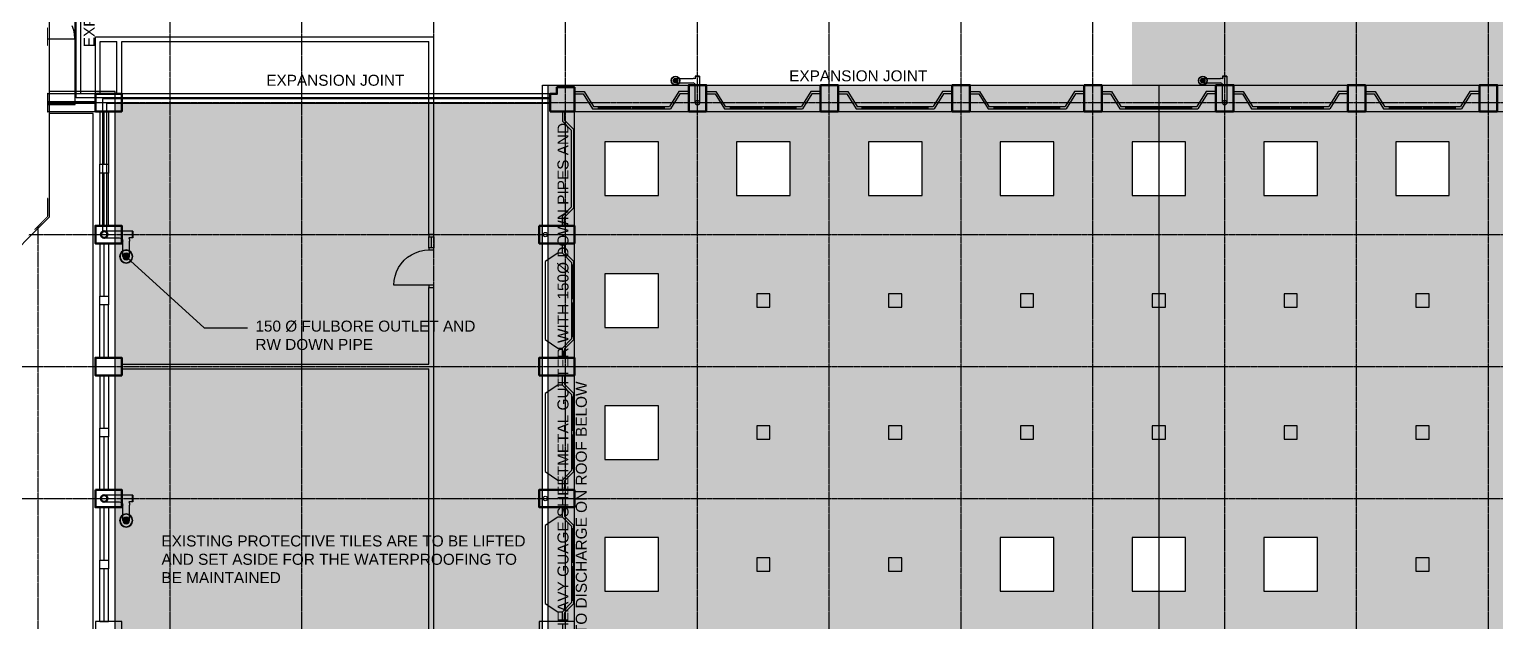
# Model space of a CAD drawing. Header units: millimetres. Extents: x -49883 to 118742, y -18440 to 67826.
# Drawn here: x -26738 to 6632, y 24976 to 38443 of the extents above; entities that cross this region are included whole.
import ezdxf

# ---------------------------------------------------------------- set-up
doc = ezdxf.new("R2010")
doc.units = ezdxf.units.MM
doc.set_wipeout_variables(frame=1)
doc.linetypes.add('PCENTRE', pattern=[50.8, 31.75, -6.35, 6.35, -6.35])
doc.linetypes.add('PCENTRE2', pattern=[28.575, 19.05, -3.175, 3.175, -3.175])
for name, color, linetype in [('Boundaries_and_building_grids', 140, 'PCENTRE2'), ('Fifth Floor - General', 1, 'Continuous'), ('Fifth Floor - Roofs', 2, 'Continuous'), ('Fifth Floor - Structural Members', 5, 'Continuous'), ('Fourth Floor - Hatch', 1, 'Continuous'), ('Fourth Floor - Roofs', 2, 'Continuous'), ('Fourth Floor - Structural Members', 5, 'Continuous'), ('Fourth Floor - Text and Leaders', 1, 'Continuous'), ('Third Floor - Curtain Walls', 1, 'Continuous'), ('Third Floor - Doors Windows and Openings', 1, 'Continuous'), ('Third Floor - Railings', 2, 'Continuous'), ('Third Floor - Structural Members', 5, 'Continuous'), ('Third Floor - Walls', 3, 'Continuous')]:
    doc.layers.add(name, color=color, linetype=linetype)
doc.styles.add('Arial1', font='arial.ttf')
doc.dimstyles.new('ISO-25', dxfattribs={"dimtxt": 2.5, "dimasz": 2.5, "dimexe": 1.25, "dimexo": 0.625, "dimtad": 1, "dimtxsty": 'Standard', "dimcen": 2.5, "dimadec": 0, "dimazin": 0, "dimtfac": 1, "dimtmove": 0, "dimatfit": 3, "dimfxl": 1, "dimarcsym": 0})
pattern_1 = [(0, (0, 0), (0, 314.325), [228.6, -85.725]), (90, (0, 0), (-314.325, 2e-14), [228.6, -85.725])]

# ---------------------------------------------------------------- blocks, each defined once
blk = doc.blocks.new('OffSetFullbore')
at = {"layer": 'Fourth Floor - Roofs', "linetype": 'Continuous'}
h = blk.add_hatch(dxfattribs=at)
h.set_pattern_fill('lines', color=256, scale=6.25, style=0)
h.set_pattern_definition([(0, (-14818.7696, 134.024), (0, 6.25), [])])
h.paths.add_polyline_path([(-550, -500, -1), (-450, -500, -1)])
at = {"layer": 'Fourth Floor - Roofs', "linetype": 'Continuous', "lineweight": -3}
for p, q in [((-600, 50), (0, 50)), ((-600, 50), (-600, -50)), ((-590, 50), (-590, -50)), ((-600, -50), (-541, -50)), ((-550, -500), (-550, -100)), ((-450, -500), (-450, -100)), ((0, -50), (-400, -50))]:
    blk.add_line(p, q, dxfattribs=at)
at = {"layer": 'Fourth Floor - Roofs', "linetype": 'Continuous'}
for radius in [100, 93.8, 50, 50]:
    blk.add_circle((-500, -500), radius, dxfattribs=at)
at = {"layer": 'Fourth Floor - Roofs', "linetype": 'Continuous', "lineweight": -3}
for centre, radius, start, end in [((0, 0), 50, 270, 90), ((-400, -100), 150, 160.5288, 180), ((-400, -100), 50, 90, 180)]:
    blk.add_arc(centre, radius, start, end, dxfattribs=at)
blk = doc.blocks.new('OffSetFullbore150')
at = {"layer": 'Fourth Floor - Roofs', "linetype": 'Continuous'}
h = blk.add_hatch(dxfattribs=at)
h.set_pattern_fill('lines', color=256, scale=9.375, style=0)
h.set_pattern_definition([(0, (-22228.1545, 201.036), (0, 9.375), [])])
h.paths.add_polyline_path([(-575, -500, -1), (-425, -500, -1)])
at = {"layer": 'Fourth Floor - Roofs', "linetype": 'Continuous', "lineweight": -3}
for p, q in [((-650, 75), (0, 75)), ((-650, 75), (-650, -75)), ((-635, 75), (-635, -75)), ((-650, -75), (-562, -75)), ((-575, -500), (-575, -150)), ((-425, -500), (-425, -150)), ((0, -75), (-350, -75))]:
    blk.add_line(p, q, dxfattribs=at)
at = {"layer": 'Fourth Floor - Roofs', "linetype": 'Continuous'}
for radius in [150, 141, 75, 75]:
    blk.add_circle((-500, -500), radius, dxfattribs=at)
at = {"layer": 'Fourth Floor - Roofs', "linetype": 'Continuous', "lineweight": -3}
for centre, radius, start, end in [((0, 0), 75, 270, 90), ((-350, -150), 225, 160.5288, 180), ((-350, -150), 75, 90, 180)]:
    blk.add_arc(centre, radius, start, end, dxfattribs=at)

msp = doc.modelspace()

# ---------------------------------------------------------------- hatches: boundary and pattern name
at = {"layer": 'Fourth Floor - Hatch', "linetype": 'Continuous'}
h = msp.add_hatch(dxfattribs=at)
h.set_pattern_fill('ANGLE', color=8, scale=45, style=0)
h.set_pattern_definition(pattern_1)
h.paths.add_polyline_path([(-1643, 43326), (19993, 43326), (19993, 36986), (12994, 36986), (12994, 37176), (-1643, 37176)])
at = {"layer": 'Fourth Floor - Hatch', "linetype": 'Continuous', "lineweight": -3}
h = msp.add_hatch(dxfattribs=at)
h.set_pattern_fill('DOTS', color=8, scale=75, angle=30, style=0)
h.paths.add_polyline_path([(-14933, 37176), (12867, 37176), (12867, 10046), (9667, 10046), (9667, 9976), (9267, 9976), (9267, 10046), (6667, 10046), (6667, 9976), (6267, 9976), (6267, 10046), (3667, 10046), (3667, 9976), (3267, 9976), (3267, 10046), (667, 10046), (667, 9976), (267, 9976), (267, 10046), (-2333, 10046), (-2333, 9976), (-2733, 9976), (-2733, 10046), (-5333, 10046), (-5333, 9976), (-5733, 9976), (-5733, 10046), (-8333, 10046), (-8333, 9976), (-8733, 9976), (-8733, 10046), (-11333, 10046), (-11333, 9976), (-11733, 9976), (-11733, 10046), (-14933, 10046)])
h.paths.add_polyline_path([(-13643, 11886), (-13643, 10666), (-12423, 10666), (-12423, 11886)])
h.paths.add_polyline_path([(-10643, 11886), (-10643, 10666), (-9423, 10666), (-9423, 11886)])
h.paths.add_polyline_path([(-7643, 11886), (-7643, 10666), (-6423, 10666), (-6423, 11886)])
h.paths.add_polyline_path([(-4643, 11886), (-4643, 10666), (-3423, 10666), (-3423, 11886)])
h.paths.add_polyline_path([(-1643, 11886), (-1643, 10666), (-423, 10666), (-423, 11886)])
h.paths.add_polyline_path([(1357, 11886), (1357, 10666), (2577, 10666), (2577, 11886)])
h.paths.add_polyline_path([(4357, 11886), (4357, 10666), (5577, 10666), (5577, 11886)])
h.paths.add_polyline_path([(7357, 11886), (7357, 10666), (8577, 10666), (8577, 11886)])
h.paths.add_polyline_path([(10357, 11886), (10357, 10666), (11577, 10666), (11577, 11886)])
h.paths.add_polyline_path([(10357, 14886), (10357, 13666), (11577, 13666), (11577, 14886)])
h.paths.add_polyline_path([(10357, 17886), (10357, 16666), (11577, 16666), (11577, 17886)])
h.paths.add_polyline_path([(10357, 20886), (10357, 19666), (11577, 19666), (11577, 20886)])
h.paths.add_polyline_path([(10357, 23886), (10357, 22666), (11577, 22666), (11577, 23886)])
h.paths.add_polyline_path([(10357, 26886), (10357, 25666), (11577, 25666), (11577, 26886)])
h.paths.add_polyline_path([(10357, 29886), (10357, 28666), (11577, 28666), (11577, 29886)])
h.paths.add_polyline_path([(10357, 32886), (10357, 31666), (11577, 31666), (11577, 32886)])
h.paths.add_polyline_path([(10357, 35886), (10357, 34666), (11577, 34666), (11577, 35886)])
h.paths.add_polyline_path([(7357, 35886), (7357, 34666), (8577, 34666), (8577, 35886)])
h.paths.add_polyline_path([(4357, 35886), (4357, 34666), (5577, 34666), (5577, 35886)])
h.paths.add_polyline_path([(1357, 35886), (1357, 34666), (2577, 34666), (2577, 35886)])
h.paths.add_polyline_path([(-1643, 35886), (-1643, 34666), (-423, 34666), (-423, 35886)])
h.paths.add_polyline_path([(-4643, 35886), (-4643, 34666), (-3423, 34666), (-3423, 35886)])
h.paths.add_polyline_path([(-7643, 35886), (-7643, 34666), (-6423, 34666), (-6423, 35886)])
h.paths.add_polyline_path([(-10643, 35886), (-10643, 34666), (-9423, 34666), (-9423, 35886)])
h.paths.add_polyline_path([(-13643, 35886), (-13643, 34666), (-12423, 34666), (-12423, 35886)])
h.paths.add_polyline_path([(-13643, 32886), (-13643, 31666), (-12423, 31666), (-12423, 32886)])
h.paths.add_polyline_path([(-13643, 29886), (-13643, 28666), (-12423, 28666), (-12423, 29886)])
h.paths.add_polyline_path([(-13643, 26886), (-13643, 25666), (-12423, 25666), (-12423, 26886)])
h.paths.add_polyline_path([(-13643, 23886), (-13643, 22666), (-12423, 22666), (-12423, 23886)])
h.paths.add_polyline_path([(-13643, 20886), (-13643, 19666), (-12423, 19666), (-12423, 20886)])
h.paths.add_polyline_path([(-13643, 17886), (-13643, 16666), (-12423, 16666), (-12423, 17886)])
h.paths.add_polyline_path([(-13643, 14886), (-13643, 13666), (-12423, 13666), (-12423, 14886)])
h.paths.add_polyline_path([(-4643, 26886), (-4643, 25666), (-3423, 25666), (-3423, 26886)])
h.paths.add_polyline_path([(-1643, 26886), (-1643, 25666), (-423, 25666), (-423, 26886)])
h.paths.add_polyline_path([(1357, 26886), (1357, 25666), (2577, 25666), (2577, 26886)])
h.paths.add_polyline_path([(-4643, 23886), (-4643, 22666), (-3423, 22666), (-3423, 23886)])
h.paths.add_polyline_path([(-1643, 23886), (-1643, 22666), (-423, 22666), (-423, 23886)])
h.paths.add_polyline_path([(1357, 23886), (1357, 22666), (2577, 22666), (2577, 23886)])
h.paths.add_polyline_path([(-4643, 20886), (-4643, 19666), (-3423, 19666), (-3423, 20886)])
h.paths.add_polyline_path([(-1643, 20886), (-1643, 19666), (-423, 19666), (-423, 20886)])
h.paths.add_polyline_path([(1357, 20886), (1357, 19666), (2577, 19666), (2577, 20886)])
at = {"layer": 'Fourth Floor - Hatch', "linetype": 'Continuous'}
h = msp.add_hatch(dxfattribs=at)
h.set_pattern_fill('ANGLE', color=8, scale=45, style=0)
h.set_pattern_definition(pattern_1)
h.paths.add_polyline_path([(-24783, 36766), (-15060, 36766), (-15060, 10101), (-25573, 10101), (-25573, 12526), (-24783, 12526)])

# ---------------------------------------------------------------- linework, layer by layer
at = {"layer": 'Boundaries_and_building_grids', "color": 140, "linetype": 'PCENTRE', "lineweight": -3}
for p, q in [((-26533, -6274), (-26533, 60075)), ((-23533, -11774), (-23533, 60080)), ((-20533, -11774), (-20533, 60085)), ((-17533, -11774), (-17533, 60091)), ((-14533, -11774), (-14533, 60096)), ((-11533, -11774), (-11533, 60102)), ((-8533, -11774), (-8533, 60107)), ((-5533, -11774), (-5533, 60112)), ((-2533, -11774), (-2533, 60118)), ((467, -11774), (467, 60123)), ((3467, -11774), (3467, 60129)), ((6467, -11774), (6467, 60134)), ((-49883, 36776), (47817, 36776)), ((-49883, 33776), (47817, 33776)), ((-49883, 30776), (47817, 30776)), ((-49883, 27776), (47817, 27776))]:
    msp.add_line(p, q, dxfattribs=at)
at = {"layer": 'Fifth Floor - Roofs', "color": 3, "linetype": 'Continuous'}
for p, q in [((-26283, 43879, 17250), (-26283, 34172, 17250)), ((-26283, 34172, 17250), (-27679, 32776, 17250))]:
    msp.add_line(p, q, dxfattribs=at)
at = {"layer": 'Fifth Floor - Structural Members', "color": 8, "linetype": 'Continuous', "lineweight": -3}
for centre in [(-11533, 36776, 13800), (467, 36776, 13800)]:
    msp.add_circle(centre, 50, dxfattribs=at)
at = {"layer": 'Fourth Floor - Roofs', "color": 1, "linetype": 'Continuous', "lineweight": -3}
for p, q in [((-25693, 36736, 13800), (-25693, 42816, 13800)), ((-25673, 36886, 13800), (-25673, 42676, 13800)), ((-25573, 42576, 13800), (-25573, 36986, 13800)), ((-14933, 37176, 13800), (12867, 37176, 13800)), ((-1033, 37176, 13800), (-1033, 9601, 13800)), ((-26333, 36736, 13800), (-25693, 36736, 13800)), ((-14883, 36886, 13800), (-25673, 36886, 13800)), ((-25573, 36986, 13800), (-14883, 36986, 13800)), ((-14883, 36866, 13800), (-25073, 36866, 13800)), ((-25073, 36866, 13800), (-25073, 33806, 13800)), ((-24973, 33806, 13800), (-24973, 36766, 13800)), ((-24973, 36766, 13800), (-14883, 36766, 13800))]:
    msp.add_line(p, q, dxfattribs=at)
at = {"layer": 'Fourth Floor - Roofs', "color": 2, "linetype": 'Continuous', "lineweight": -3}
for p, q in [((-15060, 37176, 13800), (-14933, 37176, 13800)), ((-15060, 9601, 13800), (-15060, 37176, 13800)), ((-14933, 9601, 13800), (-14933, 37176, 13800))]:
    msp.add_line(p, q, dxfattribs=at)
at = {"layer": 'Fourth Floor - Roofs', "color": 3, "linetype": 'Continuous'}
for p, q in [((-24783, 37026, 13800), (-26283, 37026, 13800)), ((-24783, 12526, 13800), (-24783, 37026, 13800)), ((-25283, 36526, 13800), (-26283, 36526, 13800)), ((-25283, 13026, 13800), (-25283, 36526, 13800))]:
    msp.add_line(p, q, dxfattribs=at)
at = {"layer": 'Fourth Floor - Roofs', "color": 1, "linetype": 'Continuous'}
for p, q in [((-14333, 36576, 13800), (12267, 36576, 13800)), ((-14333, 10046, 13800), (-14333, 36576, 13800))]:
    msp.add_line(p, q, dxfattribs=at)
at = {"layer": 'Fourth Floor - Roofs', "color": 1, "linetype": 'Continuous', "lineweight": -3, "elevation": 13800}
for points in [[(-13643, 35886), (-13643, 34666), (-12423, 34666), (-12423, 35886)], [(-10643, 35886), (-10643, 34666), (-9423, 34666), (-9423, 35886)], [(-7643, 35886), (-7643, 34666), (-6423, 34666), (-6423, 35886)], [(-4643, 35886), (-4643, 34666), (-3423, 34666), (-3423, 35886)], [(-1643, 35886), (-1643, 34666), (-423, 34666), (-423, 35886)], [(1357, 35886), (1357, 34666), (2577, 34666), (2577, 35886)], [(4357, 35886), (4357, 34666), (5577, 34666), (5577, 35886)], [(-13643, 32886), (-13643, 31666), (-12423, 31666), (-12423, 32886)], [(-10183, 32426), (-10183, 32126), (-9883, 32126), (-9883, 32426)], [(-7183, 32426), (-7183, 32126), (-6883, 32126), (-6883, 32426)], [(-4183, 32426), (-4183, 32126), (-3883, 32126), (-3883, 32426)], [(-1183, 32426), (-1183, 32126), (-883, 32126), (-883, 32426)], [(1817, 32426), (1817, 32126), (2117, 32126), (2117, 32426)], [(4817, 32426), (4817, 32126), (5117, 32126), (5117, 32426)], [(-13643, 29886), (-13643, 28666), (-12423, 28666), (-12423, 29886)], [(-10183, 29426), (-10183, 29126), (-9883, 29126), (-9883, 29426)], [(-10183, 29426), (-10183, 29126), (-9883, 29126), (-9883, 29426)], [(-7183, 29426), (-7183, 29126), (-6883, 29126), (-6883, 29426)], [(-7183, 29426), (-7183, 29126), (-6883, 29126), (-6883, 29426)], [(-4183, 29426), (-4183, 29126), (-3883, 29126), (-3883, 29426)], [(-4183, 29426), (-4183, 29126), (-3883, 29126), (-3883, 29426)], [(-1183, 29426), (-1183, 29126), (-883, 29126), (-883, 29426)], [(-1183, 29426), (-1183, 29126), (-883, 29126), (-883, 29426)], [(1817, 29426), (1817, 29126), (2117, 29126), (2117, 29426)], [(1817, 29426), (1817, 29126), (2117, 29126), (2117, 29426)], [(4817, 29426), (4817, 29126), (5117, 29126), (5117, 29426)], [(4817, 29426), (4817, 29126), (5117, 29126), (5117, 29426)], [(-13643, 26886), (-13643, 25666), (-12423, 25666), (-12423, 26886)], [(-4643, 26886), (-4643, 25666), (-3423, 25666), (-3423, 26886)], [(-1643, 26886), (-1643, 25666), (-423, 25666), (-423, 26886)], [(1357, 26886), (1357, 25666), (2577, 25666), (2577, 26886)], [(-10183, 26426), (-10183, 26126), (-9883, 26126), (-9883, 26426)], [(-7183, 26426), (-7183, 26126), (-6883, 26126), (-6883, 26426)], [(4817, 26426), (4817, 26126), (5117, 26126), (5117, 26426)]]:
    msp.add_lwpolyline(points, close=True, dxfattribs=at)
at = {"layer": 'Fourth Floor - Roofs', "color": 1, "linetype": 'Continuous', "lineweight": -3}
for centre in [(-14996, 33776, 13800), (-14996, 27776, 13800)]:
    msp.add_circle(centre, 50, dxfattribs=at)
at = {"layer": 'Fourth Floor - Structural Members', "color": 5, "linetype": 'Continuous', "elevation": 13800}
for points in [[(-26583, 36976), (-26583, 38476), (-26333, 38476), (-26333, 38076), (-26433, 38076), (-26433, 36976)], [(-26583, 36576), (-26433, 36576), (-26433, 34593), (-26583, 34593)], [(-27594, 33285), (-26792, 34087), (-26686, 33981), (-27488, 33179)]]:
    msp.add_lwpolyline(points, close=True, dxfattribs=at)
at = {"layer": 'Fourth Floor - Structural Members', "color": 8, "linetype": 'Continuous', "lineweight": 50, "elevation": 13800}
for points in [[(-14883, 36576), (-14883, 36976), (-14733, 36976), (-14733, 37126), (-14333, 37126), (-14333, 36576)], [(-8733, 37176), (-8333, 37176), (-8333, 36576), (-8733, 36576)], [(-5333, 36576), (-5333, 37176), (-5733, 37176), (-5733, 36576)], [(-2733, 37176), (-2733, 36576), (-2333, 36576), (-2333, 37176)], [(667, 36576), (667, 37176), (267, 37176), (267, 36576)], [(3667, 37176), (3667, 36576), (3267, 36576), (3267, 37176)], [(6667, 36576), (6667, 37176), (6267, 37176), (6267, 36576)], [(-24633, 36976), (-24633, 36576), (-25233, 36576), (-25233, 36976)], [(-24633, 33576), (-24633, 33976), (-25233, 33976), (-25233, 33576)], [(-15133, 33976), (-15133, 33576), (-14333, 33576), (-14333, 33976)], [(-24633, 30576), (-24633, 30976), (-25233, 30976), (-25233, 30576)], [(-15133, 30576), (-15133, 30976), (-14333, 30976), (-14333, 30576)], [(-25233, 27976), (-24633, 27976), (-24633, 27576), (-25233, 27576)], [(-14333, 27976), (-15133, 27976), (-15133, 27576), (-14333, 27576)]]:
    msp.add_lwpolyline(points, close=True, dxfattribs=at)
msp.add_lwpolyline([(-11333, 37176), (-11733, 37176), (-11333, 37176), (-11333, 36576), (-11733, 36576), (-11733, 37176)], dxfattribs=at)
at = {"layer": 'Fourth Floor - Structural Members', "color": 5, "linetype": 'Continuous', "lineweight": 50, "elevation": 13800}
msp.add_lwpolyline([(-26333, 36576), (-26733, 36576), (-26733, 36976), (-26333, 36976), (-26333, 36576)], dxfattribs=at)
msp.add_lwpolyline([(-26733, 34593), (-26898, 34193), (-26616, 33910), (-26333, 34193), (-26333, 34593)], close=True, dxfattribs=at)
at = {"layer": 'Fourth Floor - Structural Members', "color": 8, "linetype": 'Continuous', "lineweight": 50}
for centre in [(-25033, 33776, 13800), (-25033, 27776, 13800)]:
    msp.add_circle(centre, 75, dxfattribs=at)
at = {"layer": 'Third Floor - Curtain Walls', "color": 3, "linetype": 'Continuous', "elevation": 10350}
for points in [[(-24933, 35176), (-25133, 35176), (-25133, 35376), (-24933, 35376), (-24933, 35176)], [(-24933, 32176), (-25133, 32176), (-25133, 32376), (-24933, 32376), (-24933, 32176)], [(-24933, 29176), (-25133, 29176), (-25133, 29376), (-24933, 29376), (-24933, 29176)], [(-24933, 26176), (-25133, 26176), (-25133, 26376), (-24933, 26376), (-24933, 26176)]]:
    msp.add_lwpolyline(points, dxfattribs=at)
at = {"layer": 'Third Floor - Doors Windows and Openings'}
for p, q in [((-25769, 38532, 10350), (-25735, 38433, 10350)), ((-25735, 38433, 10350), (-25715, 38330, 10350)), ((-25715, 38330, 10350), (-25708, 38226, 10350)), ((-17949, 33365, 10350), (-17850, 33398, 10350)), ((-17850, 33398, 10350), (-17747, 33419, 10350)), ((-17747, 33419, 10350), (-17643, 33426, 10350)), ((-18336, 33026, 10350), (-18277, 33113, 10350)), ((-18277, 33113, 10350), (-18208, 33191, 10350)), ((-18208, 33191, 10350), (-18130, 33260, 10350)), ((-18130, 33260, 10350), (-18043, 33319, 10350)), ((-18043, 33319, 10350), (-17949, 33365, 10350)), ((-18443, 32626, 10350), (-18436, 32730, 10350)), ((-18436, 32730, 10350), (-18416, 32833, 10350)), ((-18416, 32833, 10350), (-18382, 32932, 10350)), ((-18382, 32932, 10350), (-18336, 33026, 10350))]:
    msp.add_line(p, q, dxfattribs=at)
at = {"layer": 'Third Floor - Doors Windows and Openings', "linetype": 'Continuous'}
for p, q in [((-26558, 37026, 10350), (-26558, 38176, 10350)), ((-26533, 37026, 10350), (-26533, 38176, 10350)), ((-26508, 38226, 10350), (-25708, 38226, 10350)), ((-26508, 37026, 10350), (-26508, 38176, 10350)), ((-17643, 33476, 10350), (-17643, 33726, 10350)), ((-17593, 33726, 10350), (-17593, 33476, 10350)), ((-17583, 33476, 10350), (-17583, 33726, 10350)), ((-17533, 33726, 10350), (-17533, 33476, 10350)), ((-17643, 32626, 10350), (-18443, 32626, 10350))]:
    msp.add_line(p, q, dxfattribs=at)
at = {"layer": 'Third Floor - Doors Windows and Openings', "color": 1, "linetype": 'Continuous'}
for p, q in [((-25233, 36796, 10350), (-26333, 36796, 10350)), ((-26333, 36776, 10350), (-25233, 36776, 10350)), ((-25233, 36756, 10350), (-26333, 36756, 10350)), ((-25133, 36576, 10350), (-25133, 35376, 10350)), ((-25133, 36576, 10350), (-24933, 36576, 10350)), ((-25033, 35376, 10350), (-25033, 36576, 10350)), ((-24933, 36576, 10350), (-24933, 35376, 10350)), ((-25133, 33976, 10350), (-25133, 35176, 10350)), ((-25033, 33976, 10350), (-25033, 35176, 10350)), ((-24933, 33976, 10350), (-24933, 35176, 10350)), ((-25133, 33976, 10350), (-24933, 33976, 10350)), ((-25133, 33576, 10350), (-25133, 32376, 10350)), ((-25133, 33576, 10350), (-24933, 33576, 10350)), ((-25033, 32376, 10350), (-25033, 33576, 10350)), ((-24933, 33576, 10350), (-24933, 32376, 10350)), ((-25133, 30976, 10350), (-25133, 32176, 10350)), ((-25033, 30976, 10350), (-25033, 32176, 10350)), ((-24933, 30976, 10350), (-24933, 32176, 10350)), ((-25133, 30976, 10350), (-24933, 30976, 10350)), ((-25133, 30576, 10350), (-25133, 29376, 10350)), ((-25133, 30576, 10350), (-24933, 30576, 10350)), ((-25033, 29376, 10350), (-25033, 30576, 10350)), ((-24933, 30576, 10350), (-24933, 29376, 10350)), ((-25133, 27976, 10350), (-25133, 29176, 10350)), ((-25033, 27976, 10350), (-25033, 29176, 10350)), ((-24933, 27976, 10350), (-24933, 29176, 10350)), ((-25133, 27976, 10350), (-24933, 27976, 10350)), ((-25133, 27576, 10350), (-25133, 26376, 10350)), ((-25133, 27576, 10350), (-24933, 27576, 10350)), ((-25033, 26376, 10350), (-25033, 27576, 10350)), ((-24933, 27576, 10350), (-24933, 26376, 10350)), ((-25133, 24976, 10350), (-25133, 26176, 10350)), ((-25033, 24976, 10350), (-25033, 26176, 10350)), ((-24933, 24976, 10350), (-24933, 26176, 10350)), ((-25133, 24976, 10350), (-24933, 24976, 10350))]:
    msp.add_line(p, q, dxfattribs=at)
at = {"layer": 'Third Floor - Doors Windows and Openings', "linetype": 'Continuous', "elevation": 10350}
for points in [[(-26558, 38176), (-26558, 38226), (-26508, 38226), (-26508, 38176), (-26558, 38176)], [(-26558, 36976), (-26558, 37026), (-26508, 37026), (-26508, 36976), (-26558, 36976)], [(-17643, 33726), (-17533, 33726), (-17533, 33776), (-17643, 33776), (-17643, 33726)], [(-17643, 33426), (-17533, 33426), (-17533, 33476), (-17643, 33476), (-17643, 33426)], [(-17643, 32576), (-17533, 32576), (-17533, 32626), (-17643, 32626), (-17643, 32576)]]:
    msp.add_lwpolyline(points, dxfattribs=at)
at = {"layer": 'Third Floor - Doors Windows and Openings', "color": 1, "linetype": 'Continuous', "elevation": 10350}
msp.add_lwpolyline([(-25233, 36976), (-26333, 36976), (-26333, 36576), (-25233, 36576), (-25233, 36976)], dxfattribs=at)
at = {"layer": 'Third Floor - Railings', "linetype": 'Continuous'}
for p, q in [((-14333, 37026, 10350), (-14112, 37026, 10350)), ((-14333, 36976, 10350), (-14333, 37026, 10350)), ((-14333, 36976, 10350), (-14133, 36976, 10350)), ((-14133, 36976, 10350), (-13921, 36639, 10350)), ((-14112, 37026, 10350), (-13900, 36689, 10350)), ((-11954, 37026, 10350), (-12166, 36689, 10350)), ((-11933, 36976, 10350), (-12145, 36639, 10350)), ((-11733, 37026, 10350), (-11954, 37026, 10350)), ((-11733, 36976, 10350), (-11933, 36976, 10350)), ((-11733, 36976, 10350), (-11733, 37026, 10350)), ((-11333, 37026, 10350), (-11112, 37026, 10350)), ((-11333, 36976, 10350), (-11333, 37026, 10350)), ((-11333, 36976, 10350), (-11133, 36976, 10350)), ((-11133, 36976, 10350), (-10921, 36639, 10350)), ((-11112, 37026, 10350), (-10900, 36689, 10350)), ((-8954, 37026, 10350), (-9166, 36689, 10350)), ((-8933, 36976, 10350), (-9145, 36639, 10350)), ((-8733, 37026, 10350), (-8954, 37026, 10350)), ((-8733, 36976, 10350), (-8933, 36976, 10350)), ((-8733, 36976, 10350), (-8733, 37026, 10350)), ((-8333, 37026, 10350), (-8112, 37026, 10350)), ((-8333, 36976, 10350), (-8333, 37026, 10350)), ((-8333, 36976, 10350), (-8133, 36976, 10350)), ((-8133, 36976, 10350), (-7921, 36639, 10350)), ((-8112, 37026, 10350), (-7900, 36689, 10350)), ((-5954, 37026, 10350), (-6166, 36689, 10350)), ((-5933, 36976, 10350), (-6145, 36639, 10350)), ((-5733, 37026, 10350), (-5954, 37026, 10350)), ((-5733, 36976, 10350), (-5933, 36976, 10350)), ((-5733, 36976, 10350), (-5733, 37026, 10350)), ((-5333, 36976, 10350), (-5333, 37026, 10350)), ((-5333, 37026, 10350), (-5112, 37026, 10350)), ((-5333, 36976, 10350), (-5133, 36976, 10350)), ((-5133, 36976, 10350), (-4921, 36639, 10350)), ((-5112, 37026, 10350), (-4900, 36689, 10350)), ((-2954, 37026, 10350), (-3166, 36689, 10350)), ((-2933, 36976, 10350), (-3145, 36639, 10350)), ((-2733, 37026, 10350), (-2954, 37026, 10350)), ((-2733, 36976, 10350), (-2933, 36976, 10350)), ((-2733, 36976, 10350), (-2733, 37026, 10350)), ((-2333, 37026, 10350), (-2112, 37026, 10350)), ((-2333, 36976, 10350), (-2333, 37026, 10350)), ((-2333, 36976, 10350), (-2133, 36976, 10350)), ((-2133, 36976, 10350), (-1921, 36639, 10350)), ((-2112, 37026, 10350), (-1900, 36689, 10350)), ((46, 37026, 10350), (-166, 36689, 10350)), ((67, 36976, 10350), (-145, 36639, 10350)), ((267, 37026, 10350), (46, 37026, 10350)), ((267, 36976, 10350), (67, 36976, 10350)), ((267, 36976, 10350), (267, 37026, 10350)), ((667, 36976, 10350), (667, 37026, 10350)), ((667, 37026, 10350), (888, 37026, 10350)), ((667, 36976, 10350), (867, 36976, 10350)), ((867, 36976, 10350), (1079, 36639, 10350)), ((888, 37026, 10350), (1100, 36689, 10350)), ((3046, 37026, 10350), (2834, 36689, 10350)), ((3067, 36976, 10350), (2855, 36639, 10350)), ((3267, 37026, 10350), (3046, 37026, 10350)), ((3267, 36976, 10350), (3067, 36976, 10350)), ((3267, 36976, 10350), (3267, 37026, 10350)), ((3667, 37026, 10350), (3888, 37026, 10350)), ((3667, 36976, 10350), (3667, 37026, 10350)), ((3667, 36976, 10350), (3867, 36976, 10350)), ((3867, 36976, 10350), (4079, 36639, 10350)), ((3888, 37026, 10350), (4100, 36689, 10350)), ((6046, 37026, 10350), (5834, 36689, 10350)), ((6067, 36976, 10350), (5855, 36639, 10350)), ((6267, 37026, 10350), (6046, 37026, 10350)), ((6267, 36976, 10350), (6067, 36976, 10350)), ((6267, 36976, 10350), (6267, 37026, 10350)), ((-14608, 36576, 10350), (-14608, 36355, 10350)), ((-14558, 36576, 10350), (-14558, 36376, 10350)), ((-14558, 36376, 10350), (-14346, 36164, 10350)), ((-13921, 36639, 10350), (-12145, 36639, 10350)), ((-13900, 36689, 10350), (-12166, 36689, 10350)), ((-13783, 36639, 10350), (-13783, 36689, 10350)), ((-13783, 36664, 10350), (-13058, 36664, 10350)), ((-13058, 36639, 10350), (-13058, 36689, 10350)), ((-13008, 36639, 10350), (-13008, 36689, 10350)), ((-13008, 36664, 10350), (-12283, 36664, 10350)), ((-12283, 36639, 10350), (-12283, 36689, 10350)), ((-10921, 36639, 10350), (-9145, 36639, 10350)), ((-10900, 36689, 10350), (-9166, 36689, 10350)), ((-10783, 36639, 10350), (-10783, 36689, 10350)), ((-10783, 36664, 10350), (-10058, 36664, 10350)), ((-10058, 36639, 10350), (-10058, 36689, 10350)), ((-10008, 36639, 10350), (-10008, 36689, 10350)), ((-10008, 36664, 10350), (-9283, 36664, 10350)), ((-9283, 36639, 10350), (-9283, 36689, 10350)), ((-7921, 36639, 10350), (-6145, 36639, 10350)), ((-7900, 36689, 10350), (-6166, 36689, 10350)), ((-7783, 36639, 10350), (-7783, 36689, 10350)), ((-7783, 36664, 10350), (-7058, 36664, 10350)), ((-7058, 36639, 10350), (-7058, 36689, 10350)), ((-7008, 36639, 10350), (-7008, 36689, 10350)), ((-7008, 36664, 10350), (-6283, 36664, 10350)), ((-6283, 36639, 10350), (-6283, 36689, 10350)), ((-4921, 36639, 10350), (-3145, 36639, 10350)), ((-4900, 36689, 10350), (-3166, 36689, 10350)), ((-4783, 36639, 10350), (-4783, 36689, 10350)), ((-4783, 36664, 10350), (-4058, 36664, 10350)), ((-4058, 36639, 10350), (-4058, 36689, 10350)), ((-4008, 36639, 10350), (-4008, 36689, 10350)), ((-4008, 36664, 10350), (-3283, 36664, 10350)), ((-3283, 36639, 10350), (-3283, 36689, 10350)), ((-1921, 36639, 10350), (-145, 36639, 10350)), ((-1900, 36689, 10350), (-166, 36689, 10350)), ((-1783, 36639, 10350), (-1783, 36689, 10350)), ((-1783, 36664, 10350), (-1058, 36664, 10350)), ((-1058, 36639, 10350), (-1058, 36689, 10350)), ((-1008, 36639, 10350), (-1008, 36689, 10350)), ((-1008, 36664, 10350), (-283, 36664, 10350)), ((-283, 36639, 10350), (-283, 36689, 10350)), ((1079, 36639, 10350), (2855, 36639, 10350)), ((1100, 36689, 10350), (2834, 36689, 10350)), ((1217, 36639, 10350), (1217, 36689, 10350)), ((1217, 36664, 10350), (1942, 36664, 10350)), ((1942, 36639, 10350), (1942, 36689, 10350)), ((1992, 36639, 10350), (1992, 36689, 10350)), ((1992, 36664, 10350), (2717, 36664, 10350)), ((2717, 36639, 10350), (2717, 36689, 10350)), ((4079, 36639, 10350), (5855, 36639, 10350)), ((4100, 36689, 10350), (5834, 36689, 10350)), ((4217, 36639, 10350), (4217, 36689, 10350)), ((4217, 36664, 10350), (4942, 36664, 10350)), ((4942, 36639, 10350), (4942, 36689, 10350)), ((4992, 36639, 10350), (4992, 36689, 10350)), ((4992, 36664, 10350), (5717, 36664, 10350)), ((5717, 36639, 10350), (5717, 36689, 10350)), ((-14608, 36355, 10350), (-14396, 36143, 10350)), ((-14396, 34409, 10350), (-14396, 36143, 10350)), ((-14346, 34388, 10350), (-14346, 36164, 10350)), ((-14608, 34196, 10350), (-14396, 34409, 10350)), ((-14558, 34176, 10350), (-14346, 34388, 10350)), ((-14608, 33976, 10350), (-14608, 34196, 10350)), ((-14558, 33976, 10350), (-14558, 34176, 10350)), ((-14608, 33355, 10350), (-14608, 33576, 10350)), ((-14558, 33576, 10350), (-14558, 33376, 10350)), ((-14558, 33376, 10350), (-14346, 33164, 10350)), ((-14608, 33355, 10350), (-14396, 33143, 10350)), ((-14396, 33143, 10350), (-14396, 31409, 10350)), ((-14396, 33090, 10350), (-14346, 33090, 10350)), ((-14371, 32326, 10350), (-14371, 33090, 10350)), ((-14346, 31388, 10350), (-14346, 33164, 10350)), ((-14396, 32326, 10350), (-14346, 32326, 10350)), ((-14396, 32226, 10350), (-14346, 32226, 10350)), ((-14371, 31461, 10350), (-14371, 32226, 10350)), ((-14608, 31196, 10350), (-14396, 31409, 10350)), ((-14558, 31176, 10350), (-14346, 31388, 10350)), ((-14396, 31461, 10350), (-14346, 31461, 10350)), ((-14608, 30976, 10350), (-14608, 31196, 10350)), ((-14558, 31176, 10350), (-14558, 30976, 10350)), ((-14608, 30355, 10350), (-14608, 30576, 10350)), ((-14558, 30576, 10350), (-14558, 30376, 10350)), ((-14558, 30376, 10350), (-14346, 30164, 10350)), ((-14608, 30355, 10350), (-14396, 30143, 10350)), ((-14396, 30143, 10350), (-14396, 28409, 10350)), ((-14396, 30090, 10350), (-14346, 30090, 10350)), ((-14371, 29326, 10350), (-14371, 30090, 10350)), ((-14346, 28388, 10350), (-14346, 30164, 10350)), ((-14396, 29326, 10350), (-14346, 29326, 10350)), ((-14396, 29226, 10350), (-14346, 29226, 10350)), ((-14371, 28461, 10350), (-14371, 29226, 10350)), ((-14608, 28196, 10350), (-14396, 28409, 10350)), ((-14558, 28176, 10350), (-14346, 28388, 10350)), ((-14396, 28461, 10350), (-14346, 28461, 10350)), ((-14608, 27976, 10350), (-14608, 28196, 10350)), ((-14558, 28176, 10350), (-14558, 27976, 10350)), ((-14608, 27355, 10350), (-14608, 27576, 10350)), ((-14558, 27576, 10350), (-14558, 27376, 10350)), ((-14558, 27376, 10350), (-14346, 27164, 10350)), ((-14608, 27355, 10350), (-14396, 27143, 10350)), ((-14396, 27143, 10350), (-14396, 25409, 10350)), ((-14396, 27090, 10350), (-14346, 27090, 10350)), ((-14371, 26326, 10350), (-14371, 27090, 10350)), ((-14346, 25388, 10350), (-14346, 27164, 10350)), ((-14396, 26326, 10350), (-14346, 26326, 10350)), ((-14396, 26226, 10350), (-14346, 26226, 10350)), ((-14371, 25461, 10350), (-14371, 26226, 10350)), ((-14608, 25196, 10350), (-14396, 25409, 10350)), ((-14558, 25176, 10350), (-14346, 25388, 10350)), ((-14396, 25461, 10350), (-14346, 25461, 10350)), ((-14608, 24976, 10350), (-14608, 25196, 10350)), ((-14558, 25176, 10350), (-14558, 24976, 10350))]:
    msp.add_line(p, q, dxfattribs=at)
at = {"layer": 'Third Floor - Railings', "linetype": 'Continuous', "elevation": 10350}
for points in [[(-14608, 33355), (-14708, 33355), (-14996, 33164), (-14996, 31388), (-14708, 31196), (-14608, 31196)], [(-14608, 30355), (-14708, 30355), (-14996, 30164), (-14996, 28388), (-14708, 28196), (-14608, 28196)], [(-14608, 27355), (-14708, 27355), (-14996, 27164), (-14996, 25388), (-14708, 25196), (-14608, 25196)]]:
    msp.add_lwpolyline(points, dxfattribs=at)
at = {"layer": 'Third Floor - Structural Members', "color": 5, "linetype": 'Continuous', "elevation": 10350}
for points in [[(-14883, 36576), (-14883, 36976), (-14733, 36976), (-14733, 37126), (-14333, 37126), (-14333, 36576)], [(-8733, 37176), (-8333, 37176), (-8333, 36576), (-8733, 36576)], [(-5333, 36576), (-5333, 37176), (-5733, 37176), (-5733, 36576)], [(-2733, 37176), (-2733, 36576), (-2333, 36576), (-2333, 37176)], [(667, 36576), (667, 37176), (267, 37176), (267, 36576)], [(3667, 37176), (3667, 36576), (3267, 36576), (3267, 37176)], [(6667, 36576), (6667, 37176), (6267, 37176), (6267, 36576)], [(-24633, 36976), (-24633, 36576), (-25233, 36576), (-25233, 36976)], [(-26733, 34593), (-26898, 34193), (-26616, 33910), (-26333, 34193), (-26333, 34593)], [(-24633, 33576), (-24633, 33976), (-25233, 33976), (-25233, 33576)], [(-15133, 33976), (-15133, 33576), (-14333, 33576), (-14333, 33976)], [(-24633, 30576), (-24633, 30976), (-25233, 30976), (-25233, 30576)], [(-15133, 30576), (-15133, 30976), (-14333, 30976), (-14333, 30576)], [(-25233, 27976), (-24633, 27976), (-24633, 27576), (-25233, 27576)], [(-14333, 27976), (-15133, 27976), (-15133, 27576), (-14333, 27576)], [(-24633, 24576), (-24633, 24976), (-25233, 24976), (-25233, 24576)], [(-14333, 24976), (-15133, 24976), (-15133, 24576), (-14333, 24576)]]:
    msp.add_lwpolyline(points, close=True, dxfattribs=at)
for points in [[(-11333, 37176), (-11733, 37176), (-11333, 37176), (-11333, 36576), (-11733, 36576), (-11733, 37176)], [(-26333, 36576), (-26733, 36576), (-26733, 36976), (-26333, 36976), (-26333, 36576)]]:
    msp.add_lwpolyline(points, dxfattribs=at)
at = {"layer": 'Third Floor - Structural Members', "color": 5, "linetype": 'Continuous', "lineweight": -3}
for centre, radius in [((-11533, 36776, 10350), 50), ((467, 36776, 10350), 50), ((-25033, 27776, 10350), 75)]:
    msp.add_circle(centre, radius, dxfattribs=at)
at = {"layer": 'Third Floor - Structural Members', "linetype": 'Continuous', "lineweight": -3}
msp.add_circle((-25033, 33776, 10350), 75, dxfattribs=at)
at = {"layer": 'Third Floor - Walls', "color": 3, "linetype": 'Continuous'}
for p, q in [((-25233, 38276, 10350), (-17533, 38276, 10350)), ((-25233, 38166, 10350), (-25233, 38276, 10350)), ((-25233, 36976, 10350), (-25233, 38166, 10350)), ((-25123, 36976, 10350), (-25123, 38166, 10350)), ((-25123, 38166, 10350), (-24743, 38166, 10350)), ((-24743, 36976, 10350), (-24743, 38166, 10350)), ((-24633, 38166, 10350), (-17643, 38166, 10350)), ((-24633, 36976, 10350), (-24633, 38166, 10350)), ((-17643, 33776, 10350), (-17643, 38166, 10350)), ((-17533, 33776, 10350), (-17533, 38276, 10350)), ((-25233, 36976, 10350), (-25123, 36976, 10350)), ((-24633, 36976, 10350), (-24743, 36976, 10350)), ((-26733, 34593, 10350), (-26733, 36576, 10350)), ((-26733, 36576, 10350), (-26623, 36576, 10350)), ((-26623, 34593, 10350), (-26623, 36576, 10350)), ((-26543, 36576, 10350), (-26433, 36576, 10350)), ((-26543, 34593, 10350), (-26543, 36576, 10350)), ((-26433, 34593, 10350), (-26433, 36576, 10350)), ((-26733, 34593, 10350), (-26623, 34593, 10350)), ((-26543, 34593, 10350), (-26433, 34593, 10350)), ((-26686, 33981, 10350), (-26785, 34080, 10350)), ((-27488, 33179, 10350), (-26686, 33981, 10350)), ((-17643, 33776, 10350), (-17533, 33776, 10350)), ((-17643, 30831, 10350), (-17643, 32576, 10350)), ((-17643, 32576, 10350), (-17533, 32576, 10350)), ((-17533, 24611, 10350), (-17533, 32576, 10350)), ((-24633, 30831, 10350), (-17643, 30831, 10350)), ((-24633, 30721, 10350), (-24633, 30831, 10350)), ((-24633, 30721, 10350), (-17643, 30721, 10350)), ((-17643, 24611, 10350), (-17643, 30721, 10350))]:
    msp.add_line(p, q, dxfattribs=at)

# ---------------------------------------------------------------- block references
at = {"layer": 'Fourth Floor - Roofs', "color": 1, "linetype": 'Continuous', "lineweight": -3, "rotation": 270}
for p in [(-11533, 36776, 13800), (467, 36776, 13800)]:
    msp.add_blockref('OffSetFullbore', p, dxfattribs=at)
at = {"layer": 'Fourth Floor - Roofs', "color": 1, "linetype": 'Continuous', "lineweight": -3, "xscale": -1}
for p in [(-25033, 33776, 13800), (-25033, 27776, 13800)]:
    msp.add_blockref('OffSetFullbore150', p, dxfattribs=at)

# ---------------------------------------------------------------- texts
at = {"layer": 'Fourth Floor - Text and Leaders', "color": 2, "linetype": 'Continuous', "insert": (-25500, 38035, 13800), "char_height": 250, "attachment_point": 1, "rotation": 90, "style": 'Arial1'}
msp.add_mtext('EXPANSION JOINT', dxfattribs=at)
at = {"layer": 'Fourth Floor - Text and Leaders', "color": 2, "linetype": 'Continuous', "char_height": 250, "attachment_point": 1, "style": 'Arial1'}
for insert in [(-21346, 37410, 13800), (-9446, 37511, 13800)]:
    msp.add_mtext('EXPANSION JOINT', dxfattribs=dict(at, insert=insert))
at = {"layer": 'Fourth Floor - Text and Leaders', "color": 2, "linetype": 'Continuous', "insert": (-14718, 22442, 13800), "char_height": 250, "width": 13974.33, "attachment_point": 1, "rotation": 90, "style": 'Arial1'}
msp.add_mtext('150 X 127MM HEAVY GUAGE SHEETMETAL GUTTER WITH 150Ø DOWN PIPES AND SPREADERS TO DISCHARGE ON ROOF BELOW', dxfattribs=at)
at = {"layer": 'Fourth Floor - Text and Leaders', "color": 2, "linetype": 'Continuous', "char_height": 250, "attachment_point": 1, "style": 'Arial1'}
for s, insert, width in [('150 Ø FULBORE OUTLET AND RW DOWN PIPE', (-21593, 31820, 13800), 5203.44), ('EXISTING PROTECTIVE TILES ARE TO BE LIFTED AND SET ASIDE FOR THE WATERPROOFING TO BE MAINTAINED', (-23731, 26935, 13800), 8467.74)]:
    msp.add_mtext(s, dxfattribs=dict(at, insert=insert, width=width))

# ---------------------------------------------------------------- leaders
at = {"layer": 'Fourth Floor - Text and Leaders', "color": 5, "linetype": 'Continuous', "lineweight": -3}
msp.add_leader([(-24518, 33258, 13800), (-22757, 31657, 13800), (-21775, 31657, 13800)], dimstyle='ISO-25', override={"dimscale": 1, "dimasz": 500, "dimclrd": 1}, dxfattribs=at)

# ---------------------------------------------------------------- next in the draw order: wipeouts: each hides what was drawn before it
at = {"color": 7, "linetype": 'Continuous', "lineweight": -3}
msp.add_wipeout([(-34233, 43859), (-32866, 45226), (-27700, 45226), (-26333, 43859), (-26333, 34193), (-27700, 32826), (-32866, 32826), (-34233, 34193)], dxfattribs=at).translate(0, 0, 17250).dxf.layer = 'Fifth Floor - General'

doc.saveas('drawing.dxf')
